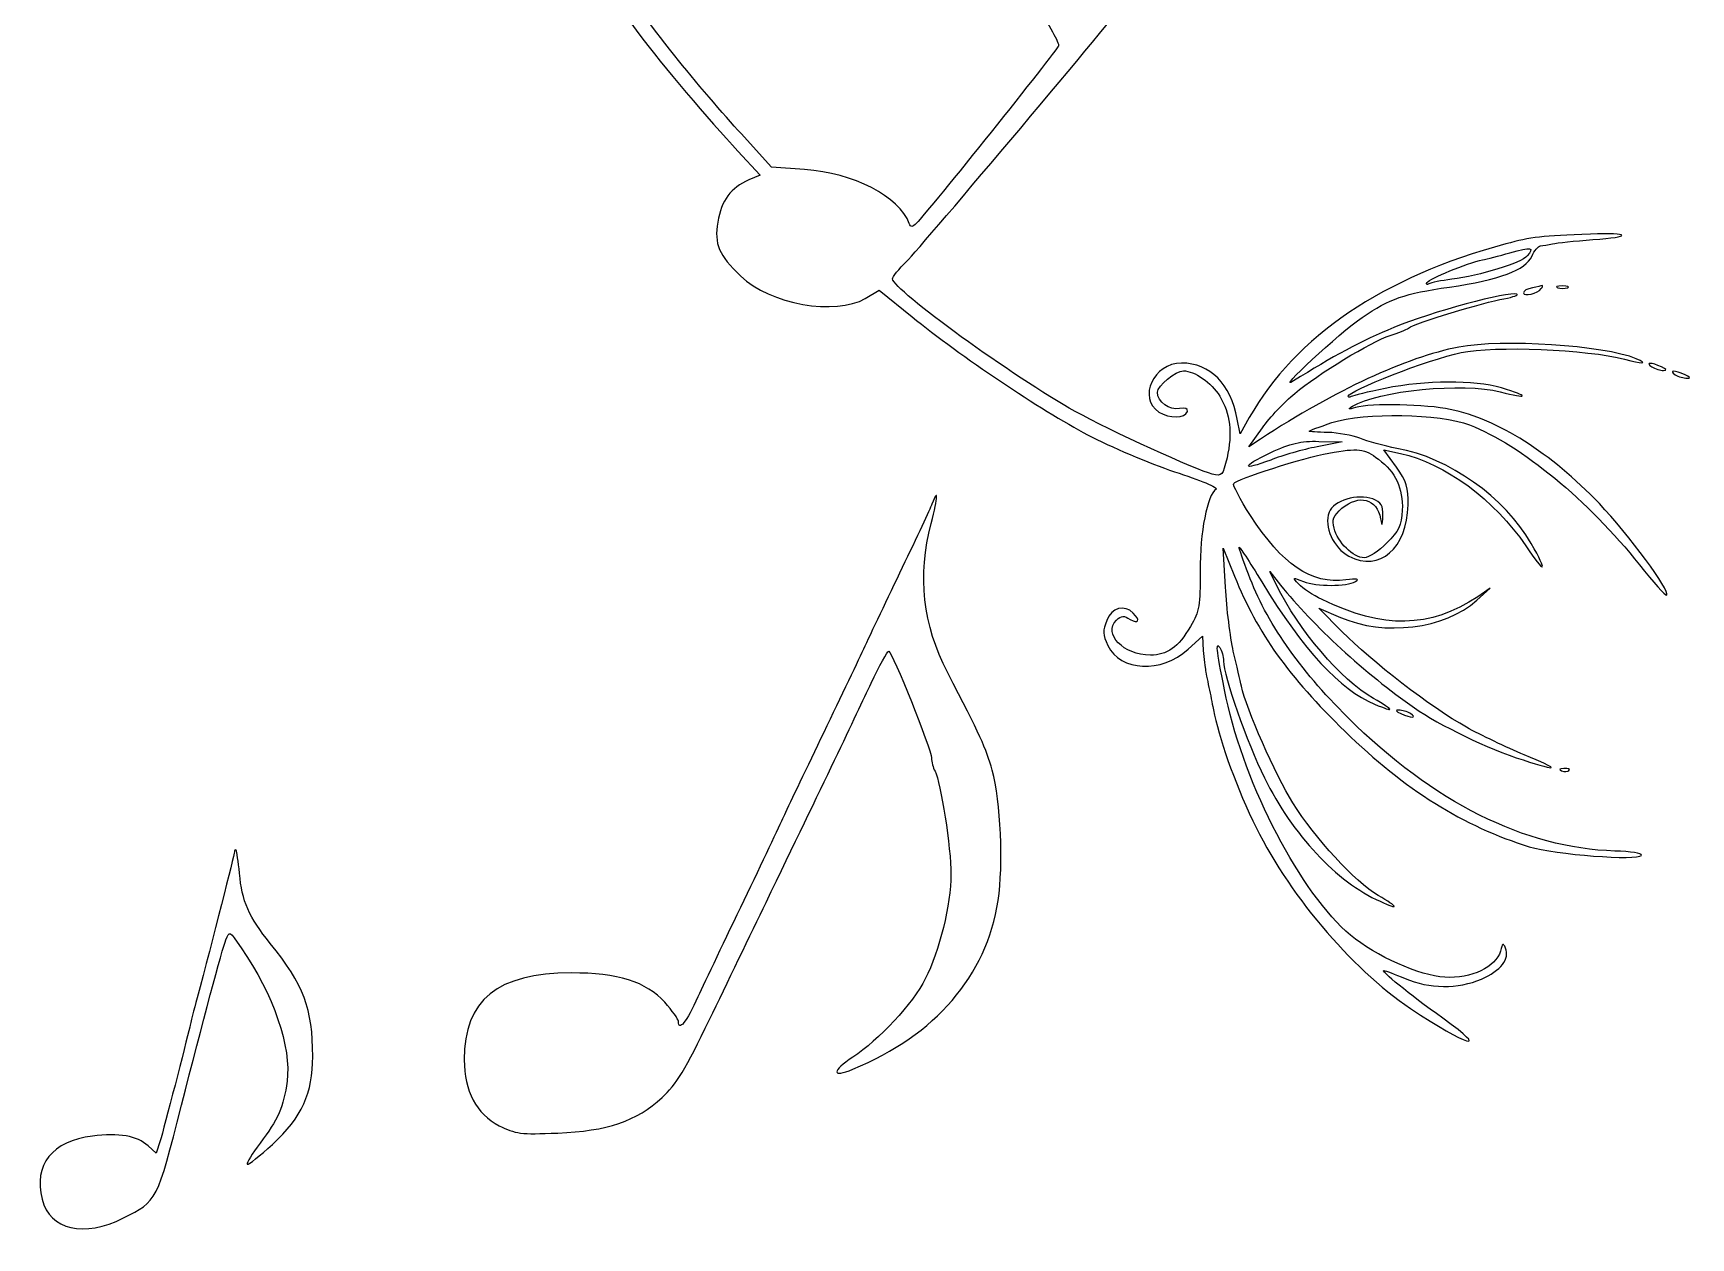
# Model space of a CAD drawing. Extents: x -605 to 778, y -197 to 423.
# Drawn here: x 9.3 to 159.5, y 82.5 to 191.7 of the extents above; entities that cross this region are included whole.
import ezdxf

# ---------------------------------------------------------------- set-up
doc = ezdxf.new("R2010")
doc.units = 0
doc.layers.add('Layer_1', color=7, linetype='CONTINUOUS')

msp = doc.modelspace()

# ---------------------------------------------------------------- linework, layer by layer
at = {"layer": 'Layer_1', "color": 7}
for points in [[(60.441702, 193.462546), (62.805314, 193.497824), (64.28698, 191.486991)], [(79.20948, 179.316157), (76.210869, 179.527824), (73.459202, 182.561713)], [(73.17698, 180.974213), (75.187814, 178.786991), (74.164758, 178.363657)], [(144.685036, 171.484491), (144.685036, 171.484491)], [(84.712814, 167.639213), (85.982814, 168.380046), (88.946147, 165.981157)], [(145.143647, 168.591713), (145.143647, 168.591713)], [(147.436702, 168.591713), (147.436702, 168.591713)], [(155.973925, 161.430324), (155.973925, 161.430324)], [(158.090591, 160.724768), (158.090591, 160.724768)], [(119.496702, 156.844213), (118.685314, 155.362546), (118.403091, 156.703102)], [(120.519758, 154.903935), (119.461425, 154.19838), (120.696147, 155.926991)], [(125.811425, 154.692268), (127.928091, 154.656991), (125.635036, 154.19838), (125.635036, 154.19838)], [(132.831702, 152.363935), (131.702814, 153.916157), (133.18448, 153.598657)], [(90.745314, 149.012546), (90.745314, 149.012546)], [(117.344758, 141.49838), (117.133091, 145.026157), (118.156147, 142.486157)], [(121.966147, 141.674768), (121.366425, 142.909491), (122.318925, 141.674768)], [(140.098925, 140.298935), (141.333647, 141.392546), (140.204758, 140.616435)], [(127.928091, 137.441435), (125.811425, 139.59338), (127.751702, 138.746713)], [(113.958091, 135.853935), (115.263369, 137.05338), (115.333925, 135.748102)], [(133.219758, 130.033102), (133.219758, 130.033102)], [(147.78948, 124.847268), (147.78948, 124.847268)], [(27.562814, 117.509491), (27.562814, 117.509491)], [(20.824758, 91.33338), (20.47198, 90.204491), (19.731147, 90.874768)]]:
    msp.add_lwpolyline(points, dxfattribs=at)
for points in [[(67.46198, 189.617268), (64.745591, 193.003935), (64.28698, 193.744768), (64.710314, 194.026991)], [(88.452258, 170.990602), (89.757536, 172.260602), (108.10198, 194.062268), (108.278369, 194.591435)], [(100.129202, 194.273935), (101.363925, 192.439491), (102.316425, 190.746157), (102.210591, 190.499213)], [(64.28698, 191.486991), (66.227258, 188.876435), (70.601702, 183.72588), (73.17698, 180.974213)], [(73.459202, 182.561713), (71.942258, 184.219768), (69.225869, 187.394768), (67.46198, 189.617268)], [(102.210591, 190.499213), (102.034202, 190.040602), (90.392536, 175.506157), (89.36948, 174.483102)], [(88.699202, 174.412546), (87.78198, 176.881991), (83.65448, 178.998657), (79.20948, 179.316157)], [(74.164758, 178.363657), (72.54198, 177.69338), (71.660036, 176.493935), (71.342536, 174.553657)], [(71.342536, 174.553657), (71.025036, 172.507546), (71.413091, 171.625602), (73.423925, 169.650046)], [(89.36948, 174.483102), (88.981425, 174.059768), (88.840314, 174.059768), (88.699202, 174.412546)], [(150.400036, 173.460046), (146.060869, 173.318935), (145.002536, 173.177824), (142.744758, 172.578102)], [(146.978091, 172.578102), (147.366147, 172.683935), (148.988925, 172.825046), (150.611702, 172.966157)], [(150.611702, 172.966157), (154.245314, 173.213102), (154.104202, 173.601157), (150.400036, 173.460046)], [(142.744758, 172.578102), (131.632258, 169.579491), (123.694758, 164.217268), (119.496702, 156.844213)], [(137.62948, 168.662268), (142.180314, 169.332546), (144.508647, 170.214491), (145.108369, 171.449213)], [(144.685036, 171.484491), (144.155869, 170.849491), (140.345869, 169.685324), (137.841147, 169.367824)], [(140.628091, 171.131713), (141.016147, 171.202268), (142.145036, 171.484491), (143.097536, 171.766713)], [(143.097536, 171.766713), (145.108369, 172.29588), (145.320036, 172.260602), (144.685036, 171.484491)], [(145.108369, 171.449213), (145.320036, 171.97838), (145.672814, 172.366435), (145.88448, 172.401713)], [(145.88448, 172.401713), (146.096147, 172.401713), (146.590036, 172.507546), (146.978091, 172.578102)], [(87.182258, 169.403102), (87.182258, 169.579491), (87.746702, 170.320324), (88.452258, 170.990602)], [(135.618647, 169.085602), (135.830314, 169.43838), (139.21698, 170.814213), (140.628091, 171.131713)], [(73.423925, 169.650046), (76.03448, 167.110046), (82.031702, 166.051713), (84.712814, 167.639213)], [(103.727536, 157.408657), (98.224202, 160.442546), (87.217536, 168.415324), (87.182258, 169.403102)], [(129.727258, 165.910602), (132.267258, 167.639213), (133.50198, 168.062546), (137.62948, 168.662268)], [(143.732536, 168.027268), (142.991702, 168.309491), (135.971425, 166.404491), (132.584758, 164.99338)], [(135.759758, 168.944491), (135.548091, 168.838657), (135.512814, 168.909213), (135.618647, 169.085602)], [(137.841147, 169.367824), (136.888647, 169.261991), (135.936147, 169.050324), (135.759758, 168.944491)], [(145.143647, 168.591713), (144.685036, 168.521157), (144.332258, 168.309491), (144.332258, 168.133102)], [(144.332258, 168.133102), (144.332258, 167.780324), (145.672814, 168.097824), (145.955036, 168.521157)], [(146.025591, 168.80338), (145.955036, 168.768102), (145.56698, 168.662268), (145.143647, 168.591713)], [(145.955036, 168.521157), (146.060869, 168.697546), (146.096147, 168.80338), (146.025591, 168.80338)], [(147.860036, 168.768102), (147.366147, 168.768102), (147.189758, 168.697546), (147.436702, 168.591713)], [(147.436702, 168.591713), (147.648369, 168.521157), (148.071702, 168.521157), (148.318647, 168.591713)], [(148.318647, 168.591713), (148.530314, 168.697546), (148.353925, 168.768102), (147.860036, 168.768102)], [(133.925314, 164.958102), (134.45448, 165.381435), (140.80448, 167.321713), (142.568369, 167.603935)], [(142.568369, 167.603935), (143.450314, 167.780324), (143.944202, 167.956713), (143.732536, 168.027268)], [(88.946147, 165.981157), (93.320591, 162.418102), (100.623091, 157.514491), (104.856425, 155.291991)], [(123.518369, 160.160324), (121.719202, 158.996157), (127.716425, 164.570046), (129.727258, 165.910602)], [(132.584758, 164.99338), (129.762536, 163.864491), (126.905036, 162.312268), (123.518369, 160.160324)], [(123.624202, 159.031435), (125.705591, 160.795324), (130.538647, 163.72338), (132.267258, 164.287824)], [(132.267258, 164.287824), (132.972814, 164.499491), (133.748925, 164.816991), (133.925314, 164.958102)], [(154.562814, 162.171157), (151.564202, 163.40588), (142.427258, 163.970324), (138.476147, 163.229491)], [(138.476147, 163.229491), (133.643091, 162.276991), (127.363647, 159.348935), (120.519758, 154.903935)], [(128.457258, 158.784491), (128.457258, 159.27838), (135.72448, 162.100602), (138.687814, 162.735602)], [(138.687814, 162.735602), (141.686425, 163.370602), (150.117814, 163.017824), (153.50448, 162.13588)], [(113.358369, 161.783102), (110.818369, 161.783102), (109.37198, 158.64338), (111.312258, 157.338102)], [(111.171147, 159.137268), (111.171147, 159.701713), (112.829202, 161.077546), (113.534758, 161.077546)], [(118.403091, 156.703102), (117.838647, 159.878102), (115.933647, 161.783102), (113.358369, 161.783102)], [(113.534758, 161.077546), (114.522536, 161.077546), (116.074758, 160.019213), (116.815591, 158.784491)], [(153.50448, 162.13588), (155.09198, 161.677268), (155.691702, 161.712546), (154.562814, 162.171157)], [(156.855869, 161.430324), (155.903369, 161.853657), (155.338925, 161.853657), (155.973925, 161.430324)], [(155.973925, 161.430324), (156.256147, 161.253935), (156.750036, 161.112824), (157.032258, 161.112824)], [(157.032258, 161.112824), (157.385036, 161.112824), (157.31448, 161.218657), (156.855869, 161.430324)], [(158.972536, 160.724768), (158.020036, 161.148102), (157.455591, 161.148102), (158.090591, 160.724768)], [(158.090591, 160.724768), (158.372814, 160.54838), (158.866702, 160.407268), (159.148925, 160.407268)], [(159.148925, 160.407268), (159.501702, 160.407268), (159.431147, 160.513102), (158.972536, 160.724768)], [(131.808647, 159.490046), (130.256425, 159.172546), (128.880591, 158.819768), (128.73948, 158.749213)], [(128.845314, 157.867268), (131.067814, 159.27838), (138.970036, 160.054491), (142.215591, 159.172546)], [(142.356702, 159.525324), (139.816702, 160.266157), (135.512814, 160.23088), (131.808647, 159.490046)], [(142.215591, 159.172546), (144.826147, 158.502268), (144.93198, 158.749213), (142.356702, 159.525324)], [(113.18198, 157.655602), (112.300036, 157.479213), (111.171147, 158.290602), (111.171147, 159.137268)], [(113.887536, 157.408657), (113.958091, 157.655602), (113.711147, 157.761435), (113.18198, 157.655602)], [(116.815591, 158.784491), (117.768091, 157.232268), (117.979758, 155.433102), (117.485869, 153.210602)], [(120.696147, 155.926991), (121.366425, 156.844213), (122.671702, 158.255324), (123.624202, 159.031435)], [(129.127536, 157.761435), (128.457258, 157.549768), (128.386702, 157.585046), (128.845314, 157.867268)], [(128.73948, 158.749213), (128.563091, 158.64338), (128.457258, 158.678657), (128.457258, 158.784491)], [(137.700036, 157.585046), (135.583369, 158.043657), (130.503369, 158.149491), (129.127536, 157.761435)], [(116.145314, 151.728935), (114.698925, 152.081713), (106.902536, 155.644768), (103.727536, 157.408657)], [(111.312258, 157.338102), (112.264758, 156.73838), (113.675869, 156.773657), (113.887536, 157.408657)], [(124.92948, 155.609491), (124.92948, 155.680046), (125.846702, 155.997546), (126.975591, 156.385602)], [(126.975591, 156.385602), (130.00948, 157.338102), (136.712258, 157.232268), (139.463925, 156.173935)], [(151.211425, 149.047824), (146.766425, 153.669213), (142.07448, 156.667824), (137.700036, 157.585046)], [(104.856425, 155.291991), (106.902536, 154.19838), (110.465591, 152.716713), (112.723369, 151.940602)], [(121.43698, 153.669213), (123.200869, 154.51588), (124.153369, 154.727546), (125.811425, 154.692268)], [(126.622814, 155.503657), (125.670314, 155.503657), (124.92948, 155.574213), (124.92948, 155.609491)], [(129.515591, 154.974491), (128.845314, 155.221435), (127.540036, 155.46838), (126.622814, 155.503657)], [(132.86698, 154.057268), (131.702814, 154.268935), (130.185869, 154.692268), (129.515591, 154.974491)], [(139.463925, 156.173935), (144.120591, 154.374768), (150.223647, 149.330046), (154.845036, 143.509213)], [(117.485869, 153.210602), (117.097814, 151.587824), (117.027258, 151.517268), (116.145314, 151.728935)], [(118.085591, 150.882268), (118.297258, 151.270324), (124.435591, 153.210602), (126.693369, 153.633935)], [(121.43698, 152.998935), (118.720591, 151.97588), (118.755869, 152.399213), (121.43698, 153.669213)], [(125.635036, 154.19838), (124.365036, 153.951435), (122.495314, 153.422268), (121.43698, 152.998935)], [(126.693369, 153.633935), (129.409758, 154.092546), (129.903647, 154.057268), (131.208925, 153.069491)], [(145.037814, 145.449491), (142.638925, 149.612268), (137.594202, 153.210602), (132.86698, 154.057268)], [(133.18448, 153.598657), (137.170869, 152.751991), (141.75698, 149.365324), (144.543925, 145.237824)], [(112.723369, 151.940602), (115.016425, 151.199768), (116.745036, 150.494213), (116.498091, 150.353102)], [(131.208925, 153.069491), (132.761147, 151.905324), (133.431425, 150.458935), (133.360869, 148.448102)], [(133.890036, 148.941991), (133.925314, 150.494213), (133.748925, 151.058657), (132.831702, 152.363935)], [(90.674758, 147.248657), (91.309758, 149.718102), (91.345036, 150.564768), (90.745314, 149.012546)], [(116.498091, 150.353102), (115.686702, 149.859213), (115.016425, 146.437268), (115.051702, 142.944768)], [(119.602536, 147.989491), (118.650036, 149.43588), (117.979758, 150.741157), (118.085591, 150.882268)], [(90.745314, 149.012546), (90.568925, 148.553935), (89.36948, 145.978657), (88.064202, 143.262268)], [(130.679758, 149.471157), (129.339202, 150.000324), (127.116702, 149.294768), (126.728647, 148.271713)], [(127.892814, 148.624491), (129.445036, 149.929768), (131.067814, 149.506435), (131.385314, 147.671991)], [(128.527814, 144.285324), (131.314758, 142.838935), (133.784202, 144.99088), (133.890036, 148.941991)], [(131.59698, 147.954213), (131.632258, 148.906713), (131.455869, 149.153657), (130.679758, 149.471157)], [(157.31448, 140.757546), (157.667258, 141.110324), (153.857258, 146.26088), (151.211425, 149.047824)], [(92.156425, 133.772546), (89.933925, 138.041157), (89.440036, 142.521435), (90.674758, 147.248657)], [(128.245591, 142.13338), (125.141147, 141.710046), (122.460036, 143.544491), (119.602536, 147.989491)], [(126.728647, 148.271713), (126.234758, 146.966435), (127.116702, 145.026157), (128.527814, 144.285324)], [(127.187258, 146.825324), (126.975591, 147.601435), (127.116702, 147.954213), (127.892814, 148.624491)], [(131.385314, 147.671991), (131.526425, 146.931157), (131.561702, 147.001713), (131.59698, 147.954213)], [(133.360869, 148.448102), (133.290314, 147.072268), (133.043369, 146.57838), (131.949758, 145.484768)], [(129.903647, 144.144213), (128.915869, 144.144213), (127.504758, 145.555324), (127.187258, 146.825324)], [(118.57948, 145.096713), (118.57948, 145.237824), (119.496702, 143.826713), (120.625591, 141.956991)], [(119.426147, 142.662546), (118.967536, 143.861991), (118.57948, 144.99088), (118.57948, 145.096713)], [(131.949758, 145.484768), (131.244202, 144.743935), (130.32698, 144.144213), (129.903647, 144.144213)], [(144.543925, 145.237824), (146.307814, 142.591991), (146.590036, 142.733102), (145.037814, 145.449491)], [(88.064202, 143.262268), (86.758925, 140.54588), (85.171425, 137.229768), (84.536425, 135.853935)], [(115.051702, 142.944768), (115.051702, 139.840324), (114.981147, 139.311157), (114.169758, 137.935324)], [(154.845036, 143.509213), (156.115036, 141.921713), (157.208647, 140.686991), (157.31448, 140.757546)], [(118.050314, 135.677546), (117.768091, 136.947546), (117.450591, 139.558102), (117.344758, 141.49838)], [(118.156147, 142.486157), (120.272814, 137.265046), (123.02448, 133.419768), (128.175036, 128.410324)], [(128.42198, 129.680324), (123.97698, 134.125324), (121.048925, 138.288102), (119.426147, 142.662546)], [(120.625591, 141.956991), (124.470869, 135.712824), (127.681147, 132.220324), (130.856147, 130.879768)], [(130.750314, 131.408935), (127.78698, 133.102268), (123.97698, 137.582546), (121.966147, 141.674768)], [(122.318925, 141.674768), (125.282258, 138.00588), (130.00948, 133.631435), (134.45448, 130.562268)], [(123.97698, 141.745324), (123.377258, 142.380324), (123.412536, 142.415602), (124.400314, 141.992268)], [(126.093647, 140.369491), (125.24698, 140.757546), (124.329758, 141.357268), (123.97698, 141.745324)], [(124.400314, 141.992268), (125.635036, 141.533657), (128.280869, 141.533657), (129.127536, 141.992268)], [(129.127536, 141.992268), (129.515591, 142.239213), (129.233369, 142.274491), (128.245591, 142.13338)], [(108.983925, 139.134768), (108.172536, 139.946157), (107.043647, 139.628657), (106.585036, 138.464491)], [(140.204758, 140.616435), (135.830314, 137.758935), (131.667536, 137.653102), (126.093647, 140.369491)], [(127.751702, 138.746713), (131.702814, 137.018102), (137.206147, 137.68838), (140.098925, 140.298935)], [(106.585036, 138.464491), (106.19698, 137.547268), (106.19698, 137.194491), (106.690869, 136.206713)], [(110.536147, 135.324768), (108.10198, 135.324768), (106.232258, 137.265046), (107.46698, 138.499768)], [(107.46698, 138.499768), (107.925591, 138.923102), (108.137258, 138.923102), (108.701702, 138.570324)], [(108.701702, 138.570324), (109.477814, 138.111713), (109.654202, 138.464491), (108.983925, 139.134768)], [(114.169758, 137.935324), (113.076147, 136.030324), (112.053091, 135.324768), (110.536147, 135.324768)], [(139.181702, 128.79838), (136.006702, 130.562268), (130.503369, 134.795602), (127.928091, 137.441435)], [(84.536425, 135.853935), (83.901425, 134.51338), (82.172814, 130.844491), (80.655869, 127.740046)], [(85.24198, 132.784768), (85.982814, 134.372268), (86.723647, 135.677546), (86.82948, 135.677546)], [(86.82948, 135.677546), (87.14698, 135.677546), (90.710036, 126.787546), (90.710036, 126.011435)], [(106.690869, 136.206713), (107.819758, 133.843102), (111.523925, 133.666713), (113.958091, 135.853935)], [(115.333925, 135.748102), (115.40448, 135.042546), (115.475036, 134.19588), (115.545591, 133.913657)], [(117.415314, 131.444213), (116.533369, 135.606991), (116.427536, 136.630046), (116.815591, 136.030324)], [(116.815591, 136.030324), (116.99198, 135.748102), (117.168369, 135.183657), (117.168369, 134.795602)], [(118.791147, 132.502546), (118.685314, 132.996435), (118.367814, 134.407546), (118.050314, 135.677546)], [(96.213369, 124.917824), (95.648925, 126.89338), (95.119758, 128.057546), (92.156425, 133.772546)], [(115.545591, 133.913657), (115.580869, 133.631435), (115.757258, 132.820046), (115.898369, 132.149768)], [(117.168369, 134.795602), (117.168369, 133.455046), (119.285036, 127.422546), (120.872536, 124.212268)], [(75.71698, 112.92338), (80.867536, 123.577268), (83.936702, 129.997824), (85.24198, 132.784768)], [(123.447814, 121.954491), (121.860314, 124.459213), (119.21448, 130.491713), (118.791147, 132.502546)], [(115.898369, 132.149768), (116.03948, 131.479491), (116.180591, 130.668102), (116.251147, 130.38588)], [(128.668925, 109.960046), (124.223925, 113.699491), (119.073369, 123.506713), (117.415314, 131.444213)], [(130.856147, 130.879768), (132.725869, 130.103657), (132.690591, 130.280046), (130.750314, 131.408935)], [(116.251147, 130.38588), (116.709758, 127.916435), (118.120869, 123.930046), (119.814202, 120.331713)], [(152.622536, 117.580046), (144.402814, 117.862268), (136.218369, 121.954491), (128.42198, 129.680324)], [(133.043369, 130.350602), (132.690591, 130.350602), (132.761147, 130.244768), (133.219758, 130.033102)], [(134.101702, 130.033102), (133.81948, 130.209491), (133.325591, 130.350602), (133.043369, 130.350602)], [(133.219758, 130.033102), (134.172258, 129.609768), (134.736702, 129.609768), (134.101702, 130.033102)], [(134.45448, 130.562268), (136.712258, 128.974768), (141.086702, 126.858102), (144.29698, 125.835046)], [(80.655869, 127.740046), (79.174202, 124.635602), (77.657258, 121.460602), (77.30448, 120.684491)], [(128.175036, 128.410324), (133.572536, 123.153935), (138.934758, 119.802546), (144.861425, 117.968102)], [(144.402814, 126.293657), (142.815314, 126.963935), (140.451702, 128.092824), (139.181702, 128.79838)], [(144.29698, 125.835046), (147.648369, 124.741435), (147.718925, 124.953102), (144.402814, 126.293657)], [(90.710036, 126.011435), (90.710036, 125.658657), (90.851147, 125.129491), (91.027536, 124.811991)], [(91.027536, 124.811991), (91.556702, 123.824213), (92.473925, 117.862268), (92.473925, 115.46338)], [(96.742536, 113.099768), (97.236425, 116.345324), (96.98948, 122.060324), (96.213369, 124.917824)], [(148.001147, 125.058935), (147.613091, 125.058935), (147.507258, 124.953102), (147.78948, 124.847268)], [(147.78948, 124.847268), (148.036425, 124.741435), (148.353925, 124.776713), (148.459758, 124.882546)], [(148.459758, 124.882546), (148.600869, 124.98838), (148.389202, 125.094213), (148.001147, 125.058935)], [(120.872536, 124.212268), (123.412536, 119.061713), (127.398925, 114.793102), (131.350036, 113.029213)], [(131.173647, 113.55838), (129.05698, 114.793102), (125.458647, 118.744213), (123.447814, 121.954491)], [(77.30448, 120.684491), (76.951702, 119.90838), (75.328925, 116.486435), (73.706147, 113.099768)], [(119.814202, 120.331713), (122.883369, 113.840602), (128.668925, 106.996713), (134.101702, 103.327824)], [(27.562814, 117.509491), (27.562814, 117.262546), (25.55198, 109.43088), (24.176147, 104.280324)], [(27.703925, 117.650602), (27.633369, 117.721157), (27.562814, 117.68588), (27.562814, 117.509491)], [(28.021425, 115.569213), (27.915591, 116.627546), (27.77448, 117.580046), (27.703925, 117.650602)], [(144.861425, 117.968102), (147.189758, 117.262546), (154.703925, 116.698102), (155.021425, 117.191991)], [(155.021425, 117.191991), (155.127258, 117.36838), (154.033647, 117.544768), (152.622536, 117.580046)], [(30.808369, 109.219213), (28.868091, 111.582824), (28.233091, 113.064491), (28.021425, 115.569213)], [(92.473925, 115.46338), (92.473925, 112.782268), (91.415591, 108.47838), (90.145591, 106.008935)], [(73.706147, 113.099768), (72.048091, 109.713102), (70.213647, 105.761991), (69.543369, 104.386157)], [(70.601702, 102.340046), (72.118647, 105.444491), (74.411702, 110.206991), (75.71698, 112.92338)], [(83.583925, 97.824491), (91.133369, 100.964213), (95.648925, 106.220602), (96.742536, 113.099768)], [(131.350036, 113.029213), (133.113925, 112.217824), (133.043369, 112.464768), (131.173647, 113.55838)], [(26.786702, 109.536713), (27.104202, 110.38338), (27.104202, 110.38338), (28.162536, 108.831157)], [(137.206147, 106.150046), (134.948369, 106.291157), (130.96198, 108.055046), (128.668925, 109.960046)], [(22.765036, 94.578935), (24.670036, 101.987268), (26.469202, 108.760602), (26.786702, 109.536713)], [(28.162536, 108.831157), (31.090591, 104.597824), (32.748647, 99.764768), (32.325314, 96.73088)], [(34.653647, 98.988657), (34.653647, 103.292546), (33.842258, 105.479768), (30.808369, 109.219213)], [(142.250869, 108.513657), (141.862814, 107.067268), (139.605036, 106.008935), (137.206147, 106.150046)], [(140.522258, 105.973657), (142.286147, 106.749768), (143.132814, 107.84338), (142.70948, 108.79588)], [(142.70948, 108.79588), (142.497814, 109.289768), (142.427258, 109.254491), (142.250869, 108.513657)], [(137.029758, 102.44588), (133.925314, 104.66838), (131.350036, 106.749768), (131.702814, 106.749768)], [(131.702814, 106.749768), (131.808647, 106.749768), (132.690591, 106.432268), (133.607814, 106.044213)], [(58.078091, 106.538102), (51.375314, 106.538102), (48.376702, 104.103935), (48.376702, 98.671157)], [(66.544758, 103.892268), (64.886702, 105.726713), (62.276147, 106.57338), (58.078091, 106.538102)], [(90.145591, 106.008935), (89.05198, 103.786435), (85.912258, 100.435046), (83.583925, 98.918102)], [(133.607814, 106.044213), (135.795036, 105.091713), (138.405591, 105.091713), (140.522258, 105.973657)], [(24.176147, 104.280324), (23.893925, 103.221991), (23.576425, 102.022546), (23.505869, 101.634491)], [(67.77948, 102.163657), (67.77948, 102.340046), (67.215036, 103.116157), (66.544758, 103.892268)], [(69.543369, 104.386157), (68.520314, 102.093102), (67.77948, 101.17588), (67.77948, 102.163657)], [(66.297814, 95.249213), (67.567814, 96.41338), (68.449758, 97.824491), (70.601702, 102.340046)], [(134.101702, 103.327824), (139.181702, 99.941157), (141.545314, 99.200324), (137.029758, 102.44588)], [(23.505869, 101.634491), (23.188369, 100.258657), (21.177536, 92.462268), (20.824758, 91.33338)], [(31.020036, 91.01588), (33.701147, 93.520602), (34.653647, 95.637268), (34.653647, 98.988657)], [(48.376702, 98.671157), (48.376702, 95.848935), (49.470314, 93.767546), (51.551702, 92.709213)], [(83.583925, 98.918102), (81.643647, 97.648102), (81.643647, 97.013102), (83.583925, 97.824491)], [(32.325314, 96.73088), (32.043091, 94.473102), (31.478647, 93.203102), (29.891147, 91.121713)], [(56.843369, 92.038935), (61.323647, 92.215324), (64.004758, 93.132546), (66.297814, 95.249213)], [(17.508647, 84.34838), (20.577814, 85.900602), (20.542536, 85.830046), (22.765036, 94.578935)], [(14.686425, 91.756713), (11.088091, 91.33338), (9.324202, 89.146157), (10.135591, 86.041713)], [(19.731147, 90.874768), (18.743369, 91.791991), (17.085314, 92.074213), (14.686425, 91.756713)], [(51.551702, 92.709213), (52.998091, 91.96838), (53.49198, 91.897824), (56.843369, 92.038935)], [(29.891147, 91.121713), (29.150314, 90.169213), (28.656425, 89.322546), (28.72698, 89.216713)], [(28.72698, 89.216713), (28.832814, 89.146157), (29.855869, 89.957546), (31.020036, 91.01588)], [(10.135591, 86.041713), (10.841147, 83.254768), (13.945591, 82.549213), (17.508647, 84.34838)]]:
    msp.add_open_spline(points, degree=3, dxfattribs=at)

doc.saveas('drawing.dxf')
